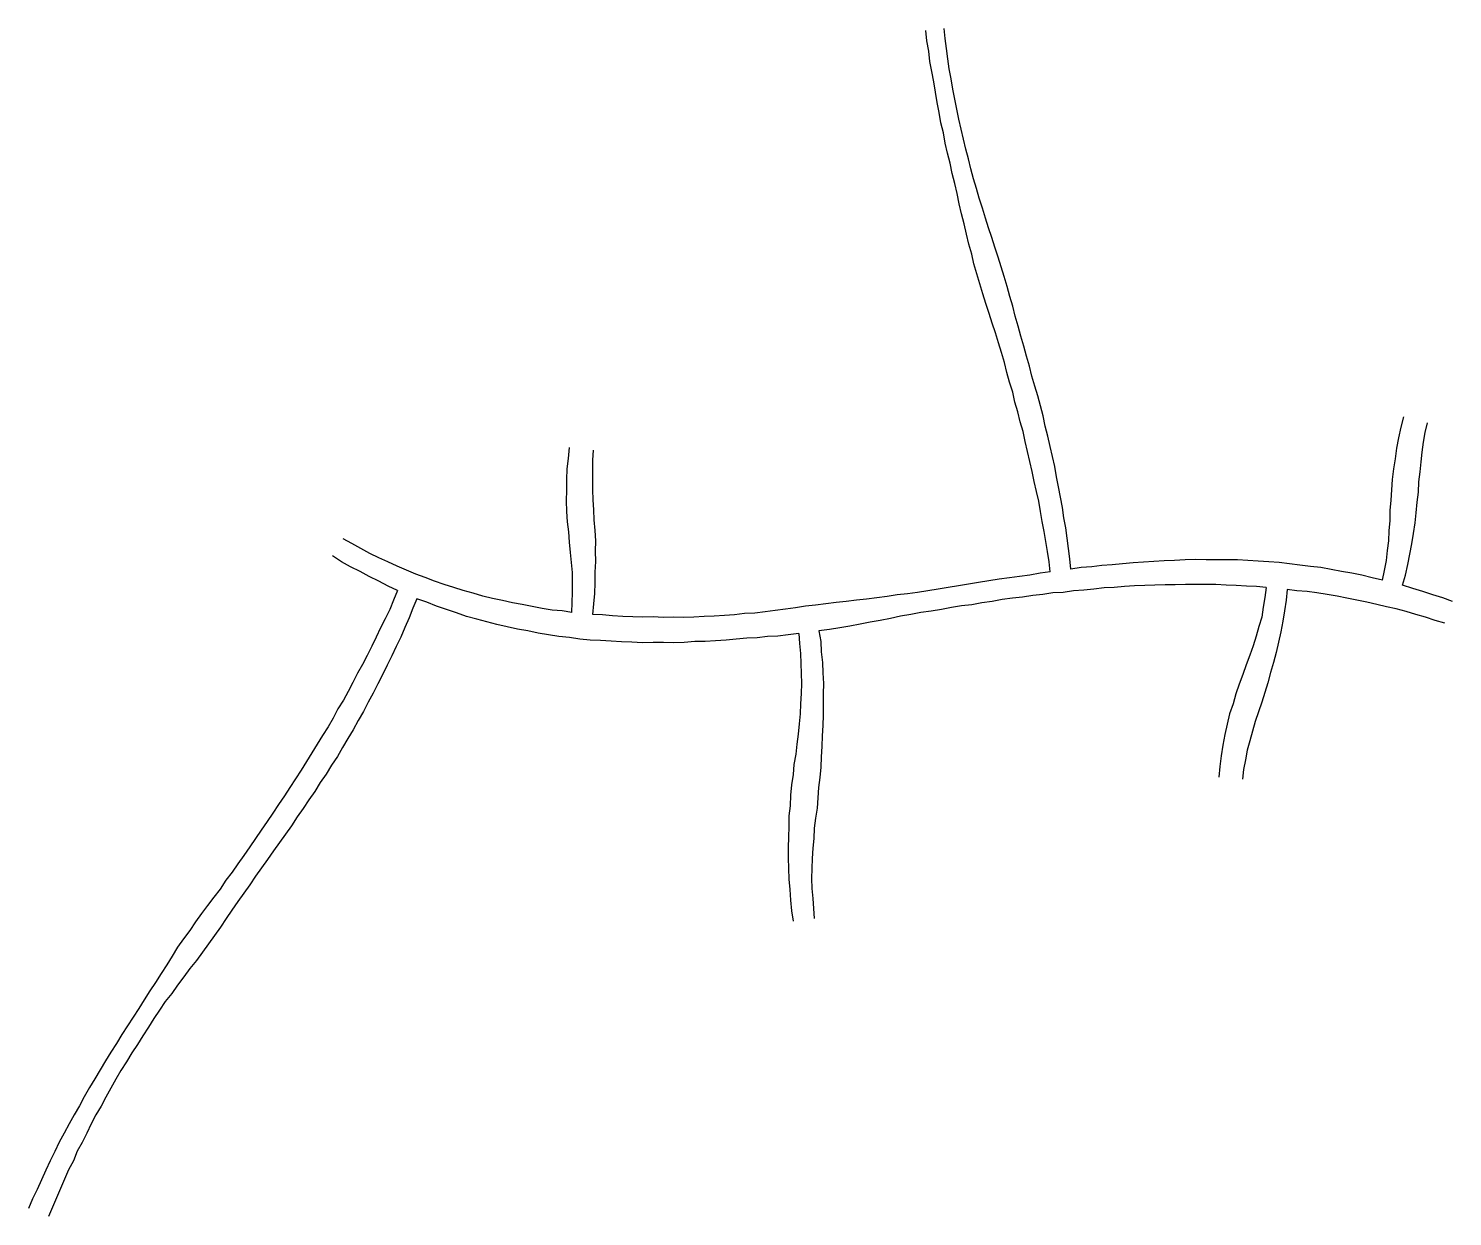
# Model space of a CAD drawing. Header units: metres. Extents: x 6056 to 6401, y 10153 to 10442.
import ezdxf

# ---------------------------------------------------------------- set-up
doc = ezdxf.new("R2010")
doc.units = ezdxf.units.M
for name, color, linetype in [('BLIND_A_LEFT', 3, 'CONTINUOUS'), ('BLIND_A_RIGHT', 5, 'CONTINUOUS'), ('BLIND_B_LEFT', 3, 'CONTINUOUS'), ('BLIND_B_RIGHT', 5, 'CONTINUOUS'), ('BLIND_C_LEFT', 3, 'CONTINUOUS'), ('BLIND_C_RIGHT', 5, 'CONTINUOUS'), ('BLIND_D_LEFT', 3, 'CONTINUOUS'), ('BLIND_D_RIGHT', 5, 'CONTINUOUS'), ('MAIN_LEFT_01', 3, 'CONTINUOUS'), ('MAIN_LEFT_02', 3, 'CONTINUOUS'), ('MAIN_LEFT_03', 3, 'CONTINUOUS'), ('MAIN_LEFT_04', 3, 'CONTINUOUS'), ('MAIN_RIGHT_01', 5, 'CONTINUOUS'), ('MAIN_RIGHT_02', 5, 'CONTINUOUS'), ('MAIN_RIGHT_03', 5, 'CONTINUOUS'), ('MAIN_RIGHT_04', 5, 'CONTINUOUS'), ('RAMP_DOWN_LEFT', 3, 'CONTINUOUS'), ('RAMP_DOWN_RIGHT', 5, 'CONTINUOUS'), ('RAMP_UP_LEFT', 3, 'CONTINUOUS'), ('RAMP_UP_RIGHT', 5, 'CONTINUOUS')]:
    doc.layers.add(name, color=color, linetype=linetype)

msp = doc.modelspace()

# ---------------------------------------------------------------- linework, layer by layer
at = {"layer": 'BLIND_A_LEFT'}
msp.add_polyline3d([(6360.84, 10305.63, 698.37), (6360.61, 10303.03, 698.33), (6360.18, 10300.43, 698.33), (6359.76, 10297.91, 698.3), (6359.31, 10295.34, 698.26), (6358.74, 10292.83, 698.25), (6358.14, 10290.34, 698.24), (6357.49, 10287.88, 698.21), (6356.8, 10285.45, 698.2), (6356.16, 10283, 698.16), (6355.38, 10280.61, 698.13), (6354.66, 10278.25, 698.1), (6353.9, 10275.91, 698.08), (6353.09, 10273.57, 698.05), (6352.45, 10271.24, 698.01), (6351.79, 10268.91, 697.97), (6351.12, 10266.61, 697.93), (6350.68, 10264.27, 697.91), (6350.23, 10261.91, 697.86), (6349.99, 10259.55, 697.85)], dxfattribs=at)
at = {"layer": 'BLIND_A_RIGHT'}
msp.add_polyline3d([(6355.73, 10306.08, 698.29), (6355.43, 10303.71, 698.28), (6355.01, 10301.32, 698.25), (6354.64, 10298.93, 698.22), (6353.93, 10296.63, 698.21), (6353.27, 10294.28, 698.18), (6352.58, 10291.95, 698.17), (6351.77, 10289.68, 698.15), (6350.85, 10287.37, 698.12), (6350.04, 10285.02, 698.1), (6349.19, 10282.67, 698.07), (6348.34, 10280.29, 698.05), (6347.7, 10277.86, 698), (6346.85, 10275.44, 697.97), (6346.26, 10272.9, 697.93), (6345.73, 10270.39, 697.91), (6345.22, 10267.82, 697.86), (6344.83, 10265.27, 697.83), (6344.48, 10262.68, 697.8), (6344.21, 10260.09, 697.77)], dxfattribs=at)
at = {"layer": 'BLIND_B_LEFT'}
msp.add_polyline3d([(6247.23, 10295.58, 699.3), (6247.69, 10293.04, 699.33), (6247.79, 10290.48, 699.37), (6248.09, 10287.92, 699.42), (6248.22, 10285.38, 699.45), (6248.32, 10282.78, 699.52), (6248.3, 10280.26, 699.55), (6248.25, 10277.68, 699.6), (6248.3, 10275.14, 699.65), (6248.2, 10272.58, 699.7), (6248.06, 10270.09, 699.73), (6247.97, 10267.51, 699.79), (6247.82, 10265.02, 699.84), (6247.67, 10262.52, 699.88), (6247.43, 10260.02, 699.92), (6247.16, 10257.55, 699.95), (6246.98, 10255.05, 699.98), (6246.83, 10252.56, 700.04), (6246.4, 10250.14, 700.07), (6246.13, 10247.67, 700.08), (6246, 10245.22, 700.12), (6245.8, 10242.81, 700.15), (6245.6, 10240.37, 700.2), (6245.52, 10237.89, 700.23), (6245.47, 10235.47, 700.27), (6245.56, 10233.04, 700.29), (6245.79, 10230.64, 700.33), (6245.91, 10228.21, 700.37), (6246.12, 10225.75, 700.41)], dxfattribs=at)
at = {"layer": 'BLIND_B_RIGHT'}
msp.add_polyline3d([(6242.38, 10294.92, 699.22), (6242.53, 10292.49, 699.25), (6242.78, 10290.08, 699.3), (6242.82, 10287.66, 699.33), (6242.94, 10285.21, 699.4), (6243, 10282.77, 699.43), (6242.92, 10280.35, 699.49), (6242.79, 10277.87, 699.52), (6242.69, 10275.45, 699.57), (6242.42, 10272.99, 699.63), (6242.23, 10270.51, 699.66), (6241.92, 10268.1, 699.71), (6241.62, 10265.62, 699.75), (6241.19, 10263.13, 699.79), (6240.98, 10260.69, 699.85), (6240.61, 10258.19, 699.88), (6240.37, 10255.71, 699.92), (6240.23, 10253.15, 699.95), (6239.92, 10250.66, 699.99), (6239.95, 10248.11, 700.03), (6239.87, 10245.55, 700.05), (6239.8, 10243.01, 700.1), (6239.81, 10240.46, 700.12), (6239.85, 10237.88, 700.14), (6239.92, 10235.32, 700.2), (6240.17, 10232.78, 700.21), (6240.35, 10230.2, 700.26), (6240.63, 10227.67, 700.29), (6240.99, 10225.13, 700.34)], dxfattribs=at)
at = {"layer": 'BLIND_C_LEFT'}
msp.add_polyline3d([(6187.34, 10300.06, 699.43), (6187.38, 10302.5, 699.39), (6187.5, 10304.89, 699.33), (6187.49, 10307.31, 699.29), (6187.46, 10309.74, 699.28), (6187.24, 10312.19, 699.24), (6186.97, 10314.62, 699.18), (6186.77, 10317.09, 699.14), (6186.58, 10319.58, 699.1), (6186.28, 10322.06, 699.06), (6186.14, 10324.58, 699.01), (6186.01, 10327.12, 698.97), (6186.13, 10329.71, 698.9), (6186.12, 10332.29, 698.85), (6186.22, 10334.87, 698.79), (6186.51, 10337.44, 698.74), (6186.77, 10340.05, 698.71)], dxfattribs=at)
at = {"layer": 'BLIND_C_RIGHT'}
msp.add_polyline3d([(6192.41, 10299.54, 699.36), (6192.63, 10302.13, 699.3), (6192.89, 10304.68, 699.27), (6192.97, 10307.25, 699.23), (6193.01, 10309.85, 699.2), (6193.1, 10312.43, 699.16), (6193.09, 10314.94, 699.11), (6193.1, 10317.47, 699.08), (6192.98, 10319.98, 699.04), (6192.76, 10322.5, 698.99), (6192.65, 10324.97, 698.95), (6192.49, 10327.41, 698.89), (6192.38, 10329.83, 698.83), (6192.37, 10332.23, 698.77), (6192.39, 10334.64, 698.73), (6192.43, 10337.04, 698.69), (6192.53, 10339.47, 698.65)], dxfattribs=at)
at = {"layer": 'BLIND_D_LEFT'}
msp.add_polyline3d([(6383.93, 10307.9, 697.98), (6384.4, 10310.23, 698.02), (6384.89, 10312.63, 698.03), (6385.12, 10315.05, 698.06), (6385.47, 10317.45, 698.1), (6385.58, 10319.87, 698.12), (6385.78, 10322.34, 698.16), (6385.8, 10324.83, 698.17), (6386.04, 10327.3, 698.21), (6386.17, 10329.78, 698.23), (6386.35, 10332.32, 698.24), (6386.68, 10334.87, 698.25), (6387.06, 10337.37, 698.26), (6387.41, 10339.96, 698.3), (6387.91, 10342.47, 698.29), (6388.51, 10345.05, 698.33), (6389.11, 10347.52, 698.35)], dxfattribs=at)
at = {"layer": 'BLIND_D_RIGHT'}
msp.add_polyline3d([(6388.76, 10306.65, 697.91), (6389.5, 10309.11, 697.93), (6390.1, 10311.65, 697.96), (6390.57, 10314.19, 697.99), (6391.07, 10316.73, 698.02), (6391.48, 10319.24, 698.05), (6391.9, 10321.79, 698.09), (6392.09, 10324.27, 698.1), (6392.32, 10326.78, 698.13), (6392.66, 10329.23, 698.15), (6392.78, 10331.73, 698.17), (6393.1, 10334.16, 698.19), (6393.36, 10336.59, 698.2), (6393.56, 10338.99, 698.22), (6393.87, 10341.4, 698.23), (6394.28, 10343.73, 698.24), (6394.86, 10346.08, 698.28)], dxfattribs=at)
at = {"layer": 'MAIN_LEFT_01'}
msp.add_polyline3d([(6399.06, 10297.42, 697.84), (6396.72, 10298.1, 697.88), (6394.39, 10298.92, 697.9), (6392.01, 10299.54, 697.93), (6389.67, 10300.27, 697.95), (6387.28, 10300.89, 698), (6384.91, 10301.43, 698.02), (6382.54, 10302.02, 698.06), (6380.11, 10302.54, 698.08), (6377.74, 10303.04, 698.11), (6375.32, 10303.54, 698.14), (6372.91, 10304.03, 698.17), (6370.51, 10304.44, 698.2), (6368.04, 10304.83, 698.24), (6365.63, 10305.12, 698.26), (6363.18, 10305.32, 698.29), (6360.84, 10305.63, 698.37)], dxfattribs=at)
at = {"layer": 'MAIN_LEFT_02'}
msp.add_polyline3d([(6355.73, 10306.08, 698.29), (6353.42, 10306.36, 698.39), (6350.93, 10306.46, 698.41), (6348.48, 10306.62, 698.44), (6346.01, 10306.64, 698.46), (6343.55, 10306.8, 698.51), (6341.11, 10306.83, 698.53), (6338.64, 10306.85, 698.54), (6336.17, 10306.8, 698.57), (6333.68, 10306.78, 698.59), (6331.2, 10306.74, 698.61), (6328.73, 10306.68, 698.65), (6326.29, 10306.57, 698.67), (6323.81, 10306.52, 698.7), (6321.34, 10306.36, 698.72), (6318.89, 10306.14, 698.73), (6316.41, 10306, 698.76), (6313.95, 10305.69, 698.77), (6311.46, 10305.47, 698.8), (6309.01, 10305.29, 698.81), (6306.52, 10304.93, 698.85), (6304.02, 10304.79, 698.86), (6301.58, 10304.39, 698.89), (6299.09, 10304.17, 698.9), (6296.66, 10303.74, 698.93), (6294.18, 10303.5, 698.94), (6291.69, 10303.16, 698.96), (6289.24, 10302.68, 698.98), (6286.79, 10302.38, 699), (6284.34, 10301.92, 699), (6281.86, 10301.62, 699.02), (6279.38, 10301.29, 699.04), (6276.94, 10300.79, 699.06), (6274.47, 10300.34, 699.08), (6271.99, 10300.01, 699.08), (6269.54, 10299.53, 699.11), (6267.06, 10299.11, 699.13), (6264.58, 10298.62, 699.13), (6262.12, 10298.12, 699.15), (6259.66, 10297.73, 699.17), (6257.23, 10297.19, 699.18), (6254.72, 10296.76, 699.2), (6252.28, 10296.3, 699.21), (6249.77, 10295.94, 699.22), (6247.23, 10295.58, 699.3)], dxfattribs=at)
at = {"layer": 'MAIN_LEFT_03'}
msp.add_polyline3d([(6242.38, 10294.92, 699.22), (6239.79, 10294.59, 699.27), (6237.3, 10294.33, 699.29), (6234.76, 10294.2, 699.29), (6232.24, 10293.93, 699.31), (6229.75, 10293.79, 699.33), (6227.21, 10293.59, 699.34), (6224.71, 10293.33, 699.34), (6222.19, 10293.14, 699.35), (6219.65, 10293, 699.35), (6217.11, 10293, 699.37), (6214.58, 10292.74, 699.39), (6212.08, 10292.71, 699.39), (6209.53, 10292.72, 699.4), (6207, 10292.76, 699.4), (6204.45, 10292.66, 699.42), (6201.89, 10292.82, 699.41), (6199.35, 10292.94, 699.42), (6196.84, 10293.06, 699.43), (6194.29, 10293.23, 699.44), (6191.74, 10293.32, 699.45), (6189.24, 10293.59, 699.45), (6186.71, 10293.99, 699.45), (6184.15, 10294.23, 699.45), (6181.64, 10294.64, 699.45), (6179.11, 10295.04, 699.47), (6176.64, 10295.56, 699.48), (6174.13, 10295.98, 699.46), (6171.63, 10296.54, 699.49), (6169.13, 10297.11, 699.49), (6166.68, 10297.78, 699.49), (6164.23, 10298.43, 699.48), (6161.78, 10299.1, 699.48), (6159.34, 10299.95, 699.48), (6156.91, 10300.74, 699.48), (6154.52, 10301.59, 699.49), (6152.15, 10302.51, 699.5), (6149.69, 10303.39, 699.52)], dxfattribs=at)
at = {"layer": 'MAIN_LEFT_04'}
msp.add_polyline3d([(6145.02, 10305.34, 699.46), (6142.74, 10306.46, 699.49), (6140.46, 10307.62, 699.49), (6138.19, 10308.77, 699.48), (6135.95, 10309.96, 699.49), (6133.65, 10311.12, 699.49), (6131.47, 10312.37, 699.49), (6129.3, 10313.76, 699.48)], dxfattribs=at)
at = {"layer": 'MAIN_RIGHT_01'}
msp.add_polyline3d([(6400.93, 10302.67, 697.77), (6398.57, 10303.57, 697.8), (6396.14, 10304.34, 697.83), (6393.72, 10305.15, 697.87), (6391.3, 10305.85, 697.88), (6388.76, 10306.65, 697.91)], dxfattribs=at)
at = {"layer": 'MAIN_RIGHT_02'}
msp.add_polyline3d([(6383.93, 10307.9, 697.98), (6381.44, 10308.43, 698.01), (6378.96, 10309.09, 698.04), (6376.5, 10309.61, 698.08), (6373.98, 10310.03, 698.11), (6371.46, 10310.48, 698.12), (6369, 10310.97, 698.17), (6366.45, 10311.24, 698.18), (6363.93, 10311.52, 698.22), (6361.41, 10311.83, 698.24), (6358.85, 10312.14, 698.26), (6356.34, 10312.35, 698.3), (6353.81, 10312.51, 698.33), (6351.28, 10312.68, 698.34), (6348.75, 10312.84, 698.39), (6346.2, 10312.85, 698.41), (6343.68, 10312.81, 698.44), (6341.14, 10312.82, 698.46), (6338.6, 10312.91, 698.48), (6336.06, 10312.86, 698.5), (6333.51, 10312.68, 698.52), (6330.97, 10312.62, 698.55), (6328.48, 10312.43, 698.58), (6325.94, 10312.24, 698.6), (6323.44, 10312.1, 698.62), (6320.9, 10311.88, 698.64), (6318.39, 10311.61, 698.66), (6315.9, 10311.46, 698.69), (6313.41, 10311.16, 698.71), (6310.86, 10310.93, 698.72), (6308.35, 10310.54, 698.73)], dxfattribs=at)
at = {"layer": 'MAIN_RIGHT_03'}
msp.add_polyline3d([(6303.37, 10309.94, 698.8), (6300.9, 10309.61, 698.81), (6298.44, 10309.14, 698.84), (6295.93, 10308.78, 698.84), (6293.46, 10308.48, 698.86), (6290.98, 10308.15, 698.89), (6288.49, 10307.73, 698.9), (6285.99, 10307.33, 698.92), (6283.55, 10306.88, 698.95), (6281.08, 10306.5, 698.96), (6278.59, 10306.11, 698.98), (6276.13, 10305.71, 698.99), (6273.67, 10305.3, 699.01), (6271.19, 10304.92, 699.03), (6268.7, 10304.57, 699.04), (6266.25, 10304.29, 699.06), (6263.76, 10303.94, 699.07), (6261.26, 10303.63, 699.08), (6258.82, 10303.27, 699.11), (6256.33, 10303.07, 699.12), (6253.87, 10302.75, 699.12), (6251.4, 10302.49, 699.14), (6248.91, 10302.17, 699.17), (6246.45, 10301.79, 699.16), (6243.99, 10301.58, 699.18), (6241.53, 10301.19, 699.19), (6239.1, 10300.81, 699.2), (6236.6, 10300.55, 699.22), (6234.17, 10300.18, 699.24), (6231.68, 10299.88, 699.25), (6229.21, 10299.79, 699.24), (6226.77, 10299.49, 699.25), (6224.32, 10299.34, 699.28), (6221.85, 10299.16, 699.28), (6219.37, 10299.06, 699.29), (6216.9, 10298.92, 699.3), (6214.46, 10298.86, 699.31), (6211.94, 10298.91, 699.32), (6209.5, 10298.82, 699.31), (6207.02, 10298.97, 699.33), (6204.57, 10298.89, 699.34), (6202.13, 10298.98, 699.35), (6199.65, 10299.08, 699.36), (6197.21, 10299.25, 699.36), (6194.75, 10299.47, 699.36), (6192.41, 10299.54, 699.36)], dxfattribs=at)
at = {"layer": 'MAIN_RIGHT_04'}
msp.add_polyline3d([(6187.34, 10300.06, 699.43), (6184.99, 10300.44, 699.4), (6182.54, 10300.64, 699.4), (6180.14, 10301.04, 699.4), (6177.73, 10301.49, 699.4), (6175.3, 10301.98, 699.41), (6172.92, 10302.41, 699.4), (6170.5, 10302.98, 699.4), (6168.08, 10303.41, 699.41), (6165.76, 10304.03, 699.42), (6163.39, 10304.76, 699.41), (6160.99, 10305.35, 699.43), (6158.68, 10306.1, 699.41), (6156.37, 10306.83, 699.43), (6154.04, 10307.62, 699.42), (6151.75, 10308.5, 699.43), (6149.46, 10309.36, 699.41), (6147.2, 10310.32, 699.41), (6144.94, 10311.29, 699.43), (6142.7, 10312.32, 699.41), (6140.5, 10313.33, 699.42), (6138.29, 10314.39, 699.43), (6136.11, 10315.54, 699.43), (6133.99, 10316.81, 699.42), (6131.83, 10317.93, 699.41)], dxfattribs=at)
at = {"layer": 'RAMP_DOWN_LEFT'}
msp.add_polyline3d([(6149.69, 10303.39, 699.52), (6148.71, 10301.09, 699.48), (6147.82, 10298.72, 699.4), (6146.82, 10296.41, 699.3), (6145.82, 10294.05, 699.17), (6144.67, 10291.81, 699.02), (6143.69, 10289.49, 698.83), (6142.51, 10287.22, 698.64), (6141.42, 10284.94, 698.42), (6140.22, 10282.73, 698.16), (6139.16, 10280.45, 697.9), (6137.9, 10278.25, 697.64), (6136.8, 10276, 697.37), (6135.47, 10273.82, 697.1), (6134.3, 10271.59, 696.84), (6132.95, 10269.44, 696.57), (6131.66, 10267.3, 696.29), (6130.45, 10265.1, 696.03), (6129.02, 10263, 695.75), (6127.73, 10260.82, 695.49), (6126.29, 10258.76, 695.21), (6124.97, 10256.6, 694.96), (6123.51, 10254.55, 694.69), (6122.13, 10252.5, 694.42), (6120.69, 10250.43, 694.15), (6119.31, 10248.3, 693.87), (6117.85, 10246.27, 693.61), (6116.38, 10244.23, 693.34), (6114.95, 10242.19, 693.08), (6113.53, 10240.12, 692.82), (6112.01, 10238.08, 692.54), (6110.62, 10236.02, 692.28), (6109.2, 10233.94, 692.02), (6107.72, 10231.95, 691.74), (6106.27, 10229.87, 691.47), (6104.86, 10227.82, 691.2), (6103.51, 10225.74, 690.95), (6102.09, 10223.66, 690.67), (6100.63, 10221.61, 690.4), (6099.21, 10219.62, 690.13), (6097.73, 10217.58, 689.86), (6096.24, 10215.58, 689.61), (6094.67, 10213.67, 689.34), (6093.17, 10211.61, 689.06), (6091.7, 10209.61, 688.8), (6090.29, 10207.58, 688.54), (6088.71, 10205.65, 688.27), (6087.32, 10203.56, 687.99), (6085.94, 10201.51, 687.72), (6084.61, 10199.4, 687.46), (6083.23, 10197.3, 687.19), (6081.93, 10195.23, 686.93), (6080.55, 10193.18, 686.65), (6079.29, 10190.99, 686.38), (6077.95, 10188.92, 686.13), (6076.71, 10186.77, 685.87), (6075.48, 10184.62, 685.6), (6074.3, 10182.43, 685.32), (6073.12, 10180.23, 685.05), (6071.83, 10178.14, 684.79), (6070.71, 10175.91, 684.53), (6069.68, 10173.68, 684.25), (6068.56, 10171.44, 684), (6067.36, 10169.27, 683.76), (6066.4, 10166.99, 683.58), (6065.26, 10164.77, 683.4), (6064.23, 10162.54, 683.24), (6063.32, 10160.24, 683.12), (6062.3, 10157.98, 683.03), (6061.32, 10155.72, 682.95), (6060.37, 10153.44, 682.89)], dxfattribs=at)
at = {"layer": 'RAMP_DOWN_RIGHT'}
msp.add_polyline3d([(6145.02, 10305.34, 699.46), (6144.08, 10303.02, 699.41), (6143.15, 10300.77, 699.32), (6142, 10298.54, 699.22), (6140.94, 10296.31, 699.11), (6139.87, 10294.08, 698.96), (6138.8, 10291.88, 698.77), (6137.7, 10289.64, 698.56), (6136.54, 10287.45, 698.34), (6135.36, 10285.28, 698.1), (6134.19, 10283.07, 697.82), (6133.09, 10280.87, 697.57), (6131.91, 10278.73, 697.29), (6130.58, 10276.64, 697.03), (6129.44, 10274.42, 696.75), (6128.18, 10272.27, 696.48), (6126.84, 10270.2, 696.22), (6125.56, 10268.09, 695.96), (6124.25, 10265.97, 695.68), (6122.93, 10263.88, 695.42), (6121.64, 10261.76, 695.15), (6120.26, 10259.67, 694.89), (6118.95, 10257.57, 694.63), (6117.58, 10255.51, 694.36), (6116.16, 10253.46, 694.08), (6114.77, 10251.37, 693.8), (6113.45, 10249.3, 693.55), (6111.98, 10247.25, 693.27), (6110.6, 10245.22, 693), (6109.23, 10243.13, 692.73), (6107.73, 10241.1, 692.47), (6106.31, 10239.05, 692.2), (6104.92, 10236.99, 691.93), (6103.37, 10235.04, 691.68), (6102.03, 10232.92, 691.41), (6100.44, 10230.98, 691.13), (6098.96, 10228.94, 690.87), (6097.47, 10226.96, 690.61), (6096.02, 10224.95, 690.33), (6094.62, 10222.84, 690.08), (6093.1, 10220.86, 689.81), (6091.69, 10218.79, 689.52), (6090.36, 10216.65, 689.27), (6089.05, 10214.5, 689), (6087.68, 10212.39, 688.73), (6086.34, 10210.25, 688.46), (6084.94, 10208.19, 688.19), (6083.62, 10206.05, 687.94), (6082.25, 10203.96, 687.67), (6080.93, 10201.81, 687.4), (6079.53, 10199.74, 687.12), (6078.16, 10197.58, 686.87), (6076.86, 10195.47, 686.59), (6075.46, 10193.33, 686.32), (6074.18, 10191.23, 686.06), (6072.91, 10189.01, 685.78), (6071.61, 10186.86, 685.53), (6070.32, 10184.72, 685.25), (6069.04, 10182.51, 684.98), (6067.86, 10180.29, 684.72), (6066.6, 10178.09, 684.46), (6065.4, 10175.93, 684.19), (6064.17, 10173.67, 683.94), (6063, 10171.45, 683.71), (6061.94, 10169.18, 683.5), (6060.82, 10166.92, 683.33), (6059.7, 10164.65, 683.18), (6058.69, 10162.34, 683.04), (6057.59, 10160.03, 682.95), (6056.5, 10157.74, 682.86), (6055.52, 10155.42, 682.82)], dxfattribs=at)
at = {"layer": 'RAMP_UP_LEFT'}
msp.add_polyline3d([(6303.37, 10309.94, 698.8), (6303.09, 10312.37, 698.85), (6302.66, 10314.83, 698.95), (6302.25, 10317.25, 699.07), (6301.89, 10319.7, 699.22), (6301.4, 10322.15, 699.41), (6300.95, 10324.54, 699.64), (6300.6, 10327.03, 699.9), (6300.01, 10329.44, 700.17), (6299.47, 10331.83, 700.43), (6299, 10334.25, 700.71), (6298.42, 10336.66, 701), (6297.84, 10339.09, 701.26), (6297.29, 10341.53, 701.54), (6296.76, 10343.95, 701.82), (6296.08, 10346.32, 702.09), (6295.49, 10348.75, 702.37), (6294.8, 10351.12, 702.64), (6294.26, 10353.55, 702.92), (6293.46, 10355.92, 703.18), (6292.83, 10358.3, 703.46), (6292.26, 10360.74, 703.75), (6291.52, 10363.11, 704.02), (6290.82, 10365.51, 704.3), (6290.1, 10367.9, 704.58), (6289.3, 10370.28, 704.84), (6288.55, 10372.64, 705.11), (6287.7, 10375, 705.4), (6287.03, 10377.41, 705.68), (6286.29, 10379.81, 705.94), (6285.55, 10382.22, 706.23), (6284.83, 10384.63, 706.48), (6284.3, 10387.05, 706.77), (6283.61, 10389.46, 707.04), (6283.01, 10391.9, 707.32), (6282.48, 10394.36, 707.59), (6281.84, 10396.78, 707.86), (6281.24, 10399.23, 708.14), (6280.74, 10401.72, 708.41), (6280.22, 10404.16, 708.7), (6279.58, 10406.62, 708.96), (6279.06, 10409.07, 709.25), (6278.42, 10411.52, 709.51), (6277.9, 10413.98, 709.8), (6277.45, 10416.44, 710.06), (6276.85, 10418.88, 710.35), (6276.37, 10421.36, 710.61), (6275.91, 10423.82, 710.89), (6275.5, 10426.33, 711.15), (6275.09, 10428.82, 711.37), (6274.61, 10431.31, 711.56), (6274.18, 10433.76, 711.71), (6273.91, 10436.31, 711.83), (6273.43, 10438.76, 711.93), (6273.16, 10441.28, 711.99)], dxfattribs=at)
at = {"layer": 'RAMP_UP_RIGHT'}
msp.add_polyline3d([(6308.35, 10310.54, 698.73), (6308.14, 10313.06, 698.78), (6307.76, 10315.54, 698.87), (6307.48, 10318.07, 699.01), (6307.14, 10320.57, 699.15), (6306.67, 10323.01, 699.33), (6306.36, 10325.53, 699.55), (6305.85, 10328.03, 699.83), (6305.39, 10330.51, 700.09), (6304.89, 10332.95, 700.38), (6304.47, 10335.47, 700.65), (6303.91, 10337.9, 700.91), (6303.32, 10340.35, 701.19), (6302.76, 10342.82, 701.47), (6302.11, 10345.25, 701.76), (6301.64, 10347.75, 702.02), (6300.99, 10350.16, 702.3), (6300.32, 10352.61, 702.57), (6299.6, 10354.99, 702.84), (6298.9, 10357.44, 703.13), (6298.29, 10359.83, 703.4), (6297.59, 10362.27, 703.68), (6296.97, 10364.72, 703.96), (6296.24, 10367.13, 704.21), (6295.59, 10369.54, 704.49), (6294.84, 10371.94, 704.77), (6294.24, 10374.36, 705.06), (6293.57, 10376.75, 705.32), (6292.87, 10379.13, 705.6), (6292.18, 10381.56, 705.87), (6291.47, 10383.93, 706.15), (6290.72, 10386.31, 706.42), (6289.9, 10388.67, 706.7), (6289.18, 10391.06, 706.97), (6288.36, 10393.42, 707.25), (6287.64, 10395.78, 707.53), (6286.89, 10398.16, 707.8), (6286.14, 10400.57, 708.08), (6285.49, 10402.96, 708.35), (6284.75, 10405.32, 708.61), (6284.11, 10407.73, 708.9), (6283.53, 10410.13, 709.16), (6282.87, 10412.52, 709.45), (6282.29, 10414.94, 709.72), (6281.72, 10417.37, 709.99), (6281.2, 10419.81, 710.28), (6280.72, 10422.24, 710.55), (6280.24, 10424.66, 710.82), (6279.71, 10427.07, 711.08), (6279.32, 10429.55, 711.3), (6278.83, 10431.98, 711.5), (6278.55, 10434.42, 711.64), (6278.2, 10436.91, 711.78), (6277.83, 10439.32, 711.86), (6277.63, 10441.79, 711.91)], dxfattribs=at)

doc.saveas('drawing.dxf')
